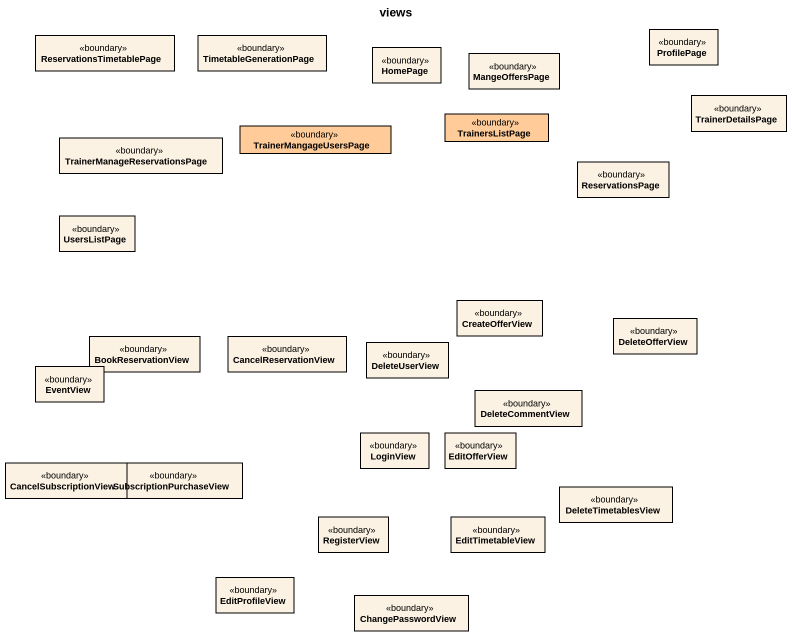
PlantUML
@startuml
title views
hide circle
hide empty members
class ReservationsTimetablePage <<boundary>>
class TimetableGenerationPage <<boundary>>
class ProfilePage <<boundary>>
class HomePage <<boundary>>
class MangeOffersPage <<boundary>>
class TrainersListPage <<boundary>> #FFCC99
class TrainerDetailsPage <<boundary>>
class "TrainerManageReservationsPage" as TrainerManageReservationsPag <<boundary>>
class TrainerMangageUsersPage <<boundary>> #FFCC99
class ReservationsPage <<boundary>>
class UsersListPage <<boundary>>
class CreateOfferView <<boundary>>
class BookReservationView <<boundary>>
class CancelReservationView <<boundary>>
class DeleteUserView <<boundary>>
class DeleteOfferView <<boundary>>
class EventView <<boundary>>
class DeleteCommentView <<boundary>>
class CancelSubscriptionView <<boundary>>
class SubscriptionPurchaseView <<boundary>>
class LoginView <<boundary>>
class EditOfferView <<boundary>>
class DeleteTimetablesView <<boundary>>
class RegisterView <<boundary>>
class EditTimetableView <<boundary>>
class EditProfileView <<boundary>>
class ChangePasswordView <<boundary>>
@enduml
